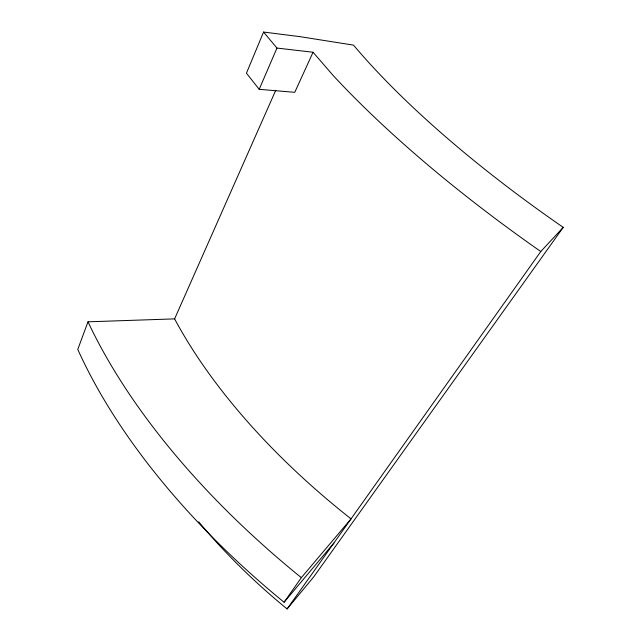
<?xml version="1.0" encoding="UTF-8"?>
<svg xmlns="http://www.w3.org/2000/svg" width="641" height="641" viewBox="0 0 641 641"><rect width="100%" height="100%" fill="white"/><g stroke="black" fill="none" stroke-linecap="round" stroke-linejoin="round"><path stroke-width="0.96" d="M284.091 602.244L301.334 577.653L351.044 518.865A432.226 213.108 34.8 0 1 174.608 318.881L88.001 321.814L77.769 349.417A510.38 266.352 35.3 0 0 284.091 602.244L333.889 543.031M263.571 32.05L246.432 73.186L259.204 89.323L294.764 92.32L313.056 52.242L276.968 48.067L263.571 32.05L299.523 36.585L353.512 45.126A456.416 133.08 32.4 0 0 563.231 227.355L313.705 576.908L287.112 608.95A401.146 226.842 35.8 0 1 198.71 521.814M259.204 89.323L276.968 48.067M174.608 318.881L275.766 90.269M287.112 608.95L540.78 251.52L563.231 227.355M313.056 52.242L333.176 75.51A519.346 153.592 32.5 0 0 540.78 251.52M301.334 577.653A520.732 261.808 35.1 0 1 88.001 321.814"/></g></svg>
